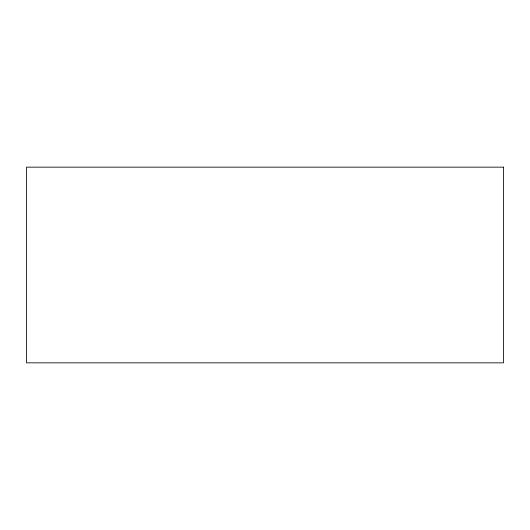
<?xml version="1.0" encoding="UTF-8"?>
<svg xmlns="http://www.w3.org/2000/svg" width="530" height="530" viewBox="0 0 530 530"><rect width="100%" height="100%" fill="white"/><g stroke="black" fill="none" stroke-linecap="round" stroke-linejoin="round"><path stroke-width="0.79" d="M503.5 167.155L26.5 167.155L26.5 362.845L503.5 362.845L503.5 167.155"/></g></svg>
